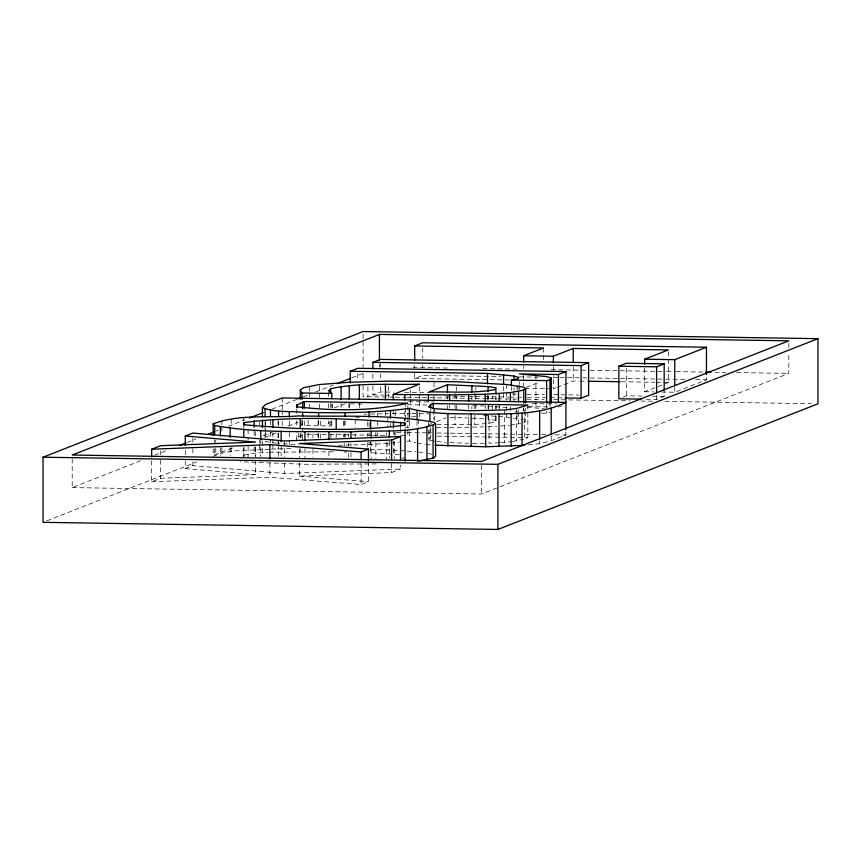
<?xml version="1.0" encoding="UTF-8"?>
<svg xmlns="http://www.w3.org/2000/svg" width="861" height="861" viewBox="0 0 861 861"><rect width="100%" height="100%" fill="white"/><g stroke="black" fill="none" stroke-linecap="round" stroke-linejoin="round"><path stroke-width="0.65" stroke-dasharray="4.3 3.23" d="M243.857 457.288L244.04 447.333M436.893 424.57C456.513 424.312 476.477 425.84 495.839 422.03L496.076 415.239M518.828 409.954L518.053 411.354L513.587 412.215M434.601 441.295L428.52 439.465L430.78 437.162L430.78 425.442M331.808 420.803L331.808 426.012L328.644 423.375L330.721 421.266L333.315 420.728M523.757 422.654L525.662 421.126L525.662 412.01M213.173 456.427C230.608 448.366 251.347 451.013 270.16 449.151M302.695 434.783L296.797 437.668L296.797 439.368L296.797 432.459M72.195 458.956L72.195 487.606L140.881 460.635M154.625 455.243L168.358 449.851M187.095 442.489L195.834 439.056M215.82 431.21L218.317 430.231M228.305 426.313L244.546 419.931M272.022 409.147L297.002 399.343M303.244 396.889L308.238 394.93M315.739 391.981L333.218 385.115M351.955 377.764L363.191 373.351M46.795 520.862L196.814 461.959M214.324 455.082L233.073 447.72M263.079 435.935L271.828 432.502M288.08 426.12L298.078 422.191M334.337 407.963L345.584 403.54M151.676 460.947L151.676 481.794L160.63 478.275L255.588 474.648L255.588 461.614M185.266 460.786L185.266 468.599L192.853 465.618L284.571 473.518L400.559 469.062L400.559 465.155M276.241 432.879L265.511 437.087L265.511 430.575M372.91 385.803L372.91 394.919L380.454 391.959L393.886 392.164M414.701 373.297L414.701 378.506L422.74 375.353L500.725 376.58M405.682 422.127L409.427 420.652M429.101 424.516L431.544 423.558M436.441 421.632L446.224 417.789M526.157 387.353L539.793 381.993M555.872 387.816L553.386 388.785L553.386 375.762M557.11 387.332L573.232 380.992L578.581 381.079M151.676 481.794L269.891 477.242L361.114 484.56L368.465 481.665L368.465 463.433M299.337 463.067L299.337 476.101L391.604 472.581L400.559 469.062M558.412 407.092L561.641 405.822M623.16 397.082L626.399 395.812L642.026 396.06M527.847 405.068L527.847 437.636L524.704 438.873L524.704 406.306M644.674 368.325L644.674 391.766L668.308 382.488L668.308 349.921M528.342 444.922L539.664 443.641L551.201 440.757L565.914 434.977L565.914 431.07M646.191 399.203L656.609 399.364L664.165 396.404L664.165 391.195M661.689 392.035L674.766 392.239L706.45 379.798L706.45 375.891M72.195 487.606L481.568 494.031L788.805 373.394L788.805 352.547M541.397 413.119L546.617 413.205L549.985 412.268M512.467 441.542L523.52 439.185M510.358 425.173L520.614 423.472M402.173 458.213L404.713 457.729M244.04 455.146L254.167 453.23L267.685 452.283M500.682 442.705L511.154 441.704M390.496 443.146L399.3 442.123M406.844 441.252L409.362 440.961L415.766 442.791M500.499 426.001L509.12 425.28M338.481 445.255L369.078 444.588L389.15 443.232M355.55 417.854L359.338 417.607M487.8 426.679L496.722 426.227M268.987 452.219L333.53 451.821M499.391 442.769L489.07 443.264L489.07 415.917M364.128 414.259L366.657 414.163M376.332 463.885L304.945 464.262L240.058 461.754M271.473 449.098L293.214 448.592M472.452 427.174L483.968 426.852M370.478 414.066L388.419 413.7M449.668 427.519L468.621 427.282L468.621 415.562M392.304 413.678L410.449 413.592M411.58 416.756L419.425 416.735L419.425 410.223M472.517 443.297L486.519 443.275M436.387 427.508L447.01 427.508M411.762 413.603L428.789 413.764M404.842 427.228L408.771 427.282M412.989 367.496L449.227 368.067M482.784 368.594L519.022 369.165M551.234 369.67L588.816 370.252M590.162 370.273L665.327 371.457M666.662 371.478L674.723 371.608M676.057 371.618L704.244 372.07M714.985 372.232L725.726 372.404M736.456 372.565L788.805 373.394M519.549 376.87L538.373 377.161M553.171 377.398L558.541 377.484M559.887 377.505L581.401 377.839M582.746 377.861L684.936 379.464M695.688 379.636L706.45 379.798M414.701 378.506L509.97 380.002M579.927 381.1L586.621 381.208M621.438 381.757L654.92 382.273M656.254 382.295L668.308 382.488M524.973 388.343L544.346 388.645M545.637 388.666L549.512 388.731M644.674 391.766L653.833 391.906M404.638 392.336L428.81 392.713M512.08 394.026L518.796 394.123M526.857 394.252L544.313 394.521M553.709 394.672L579.227 395.07M652.444 396.221L664.165 396.404M372.91 394.919L383.662 395.091M384.996 395.113L391.712 395.21M445.438 396.06L466.931 396.394M468.266 396.415L483.043 396.641M484.388 396.663L508.56 397.05M509.906 397.072L521.992 397.255M527.362 397.341L548.855 397.674M550.201 397.696L563.632 397.911M393.951 397.147L363.084 396.673L363.084 386.04M395.285 397.169L406.026 397.341M407.361 397.362L518.731 399.106M526.781 399.235L544.227 399.504M553.623 399.655L630.101 400.849M640.832 401.022L654.252 401.237M664.983 401.398L811.245 403.691M408.824 401.656L434.342 402.065M532.378 403.594L556.561 403.981M350.233 403.82L363.557 404.035M407.533 404.724L427.519 405.036M472.829 405.746L487.487 405.972L508.765 407.931M528.428 406.618L547.983 406.919M300.317 422.643L301.91 425.538L331.808 426.012M396.501 432.33L405.908 432.47M407.253 432.491L427.422 432.814M428.767 432.835L431.458 432.879M436.839 432.954L448.936 433.148M450.281 433.169L471.796 433.503M473.141 433.524L486.583 433.74M487.929 433.761L540.364 434.579M541.709 434.601L545.745 434.665M555.151 434.816L565.914 434.977M307.022 434.181L371.554 435.192M372.899 435.214L387.687 435.44M401.129 435.655L407.856 435.752L407.856 429.241M437.334 436.215L486.583 436.99M487.918 437.011L527.847 437.636M344.131 452.036L346.779 452.1M450.023 417.391L469.31 418.015M449.916 442.651L468.632 443.254M370.23 449.27L391.777 450.131M278.577 433.105L278.577 443.533L298.638 444.674M483.559 415.422L506.548 417.047L523.434 419.684M399.429 454.597L370.596 452.682L370.596 442.253M393.079 450.195L404.767 450.852M471.882 418.091L484.356 418.898M526.986 407.059L545.261 408.975M299.337 476.101L368.465 481.665M407.231 451.067L415.885 451.81M185.266 468.599L255.588 474.648M437.14 441.532L446.03 442.371M265.048 441.456L277.425 443.393M417.047 443.157L424.764 444.168M426.044 444.341L429.908 444.846L429.908 425.302M418.349 452.025L424.527 452.864M496.076 420.448L488.09 419.146L488.09 415.239M428.229 453.37L431.684 454.253M788.805 343.431L788.805 347.338M674.766 387.03L674.766 392.239M656.609 395.457L656.609 399.364M626.399 368.454L626.399 395.812M573.232 366.668L573.232 380.992M553.386 366.646L553.386 370.553M551.201 435.548L551.201 440.757M549.985 403.152L549.985 407.059M546.595 403.938L546.617 413.205M543.517 347.962L543.517 360.996M539.664 441.036L539.664 443.641M535.929 376.494L535.929 399.935M535.929 401.237L535.929 407.748M525.662 408.103L525.662 410.708M523.757 408.329L523.757 410.934M523.671 366.173L523.671 368.788M523.671 375.299L523.671 385.717M523.434 407.963L523.434 410.568M519.312 381.724L519.312 384.329M519.312 385.631L519.312 389.538M518.516 412.301L518.516 424.021M518.053 385.297L518.053 389.204M517.063 385.76L517.063 389.667M517.063 413.119L517.063 418.328M516.428 408.491L516.428 441.058M513.995 387.762L513.995 390.367M513.995 391.669L513.995 400.785M511.348 386.6L511.348 390.507M510.358 406.941L510.358 412.15M506.548 384.48L506.548 400.107M506.548 406.618L506.548 411.827M506.548 413.129L506.548 417.047M504.546 409.954L504.546 442.522M503.545 386.428L503.545 391.637M503.545 392.939L503.545 399.461M499.262 405.262L499.262 409.169M496.076 390.496L496.076 399.612M496.076 406.123L496.076 408.727M495.839 389.463L495.839 399.881M495.839 406.392L495.839 409.007M495.839 415.519L495.839 422.03M492.578 396.372L492.578 398.977M492.578 405.488L492.578 409.395M488.424 396.103L488.424 398.708M488.424 405.219L488.424 409.126M488.424 415.648L488.424 423.461M488.09 395.694L488.09 399.601M488.09 406.112L488.09 408.717M487.487 395.554L487.487 399.461M485.249 405.972L485.249 408.577M481.568 465.37L481.568 494.031M475.832 387.644L475.832 390.248M475.832 395.457L475.832 399.364M475.832 405.875L475.832 408.48M474.831 393.09L474.831 399.601M474.831 406.112L474.831 408.717M474.831 415.228L474.831 424.355M471.882 395.952L471.882 399.859M471.882 406.37L471.882 408.975M468.621 405.144L468.621 409.05M456.308 386.944L456.308 390.851M456.308 396.06L456.308 398.665M456.308 405.176L456.308 409.083M455.06 393.445L455.06 398.654M455.06 405.165L455.06 409.072M455.06 415.583L455.06 424.699M449.668 405.37L449.668 407.974M447.451 396.469L447.451 399.073M447.451 405.585L447.451 412.107M434.601 408.738L434.601 420.459M434.03 382.553L434.03 387.762M434.03 395.576L434.03 402.098M433.341 410.105L433.341 419.221M430.78 407.199L430.78 411.117M428.52 422.525L428.52 439.465M422.74 347.995L422.74 358.424M422.74 364.935L422.74 367.539M419.425 386.772L419.425 408.921M418.349 419.458L418.349 427.271M417.047 421.018L417.047 427.53M414.701 365.484L414.701 368.088M410.449 390.151L410.449 392.756M410.449 394.058L410.449 397.965M410.449 399.267L410.449 407.081M409.362 421.416L409.362 426.625M409.362 431.835L409.362 440.961M407.856 405.8L407.856 416.218M407.856 417.52L407.856 427.939M405.596 404.078L405.596 406.683M405.596 407.985L405.596 421.018M404.842 411.601L404.842 420.717M404.767 418.295L404.767 420.9M400.613 427.379L400.613 435.192M395.188 411.666L395.188 416.875M395.188 432.502L395.188 435.106M394.542 432.33L394.542 434.934M394.542 441.445L394.542 458.386M393.488 430.489L393.488 434.407M393.488 440.918L393.488 453.941M393.186 410.105L393.186 416.616M391.604 463.466L391.604 472.581M390.496 423.612L390.496 426.217M389.355 441.262L389.355 458.203M388.419 386.341L388.419 398.062M387.88 417.348L387.88 426.464M387.88 442.091L387.88 449.905M386.266 433.029L386.266 435.634M386.266 442.145L386.266 459.085M385.448 411.612L385.448 415.519M380.454 363.299L380.454 367.206M380.454 373.717L380.454 380.228M380.454 386.75L380.454 391.959M379.432 364.364L379.432 366.969M377.516 413.463L377.516 416.067M377.516 421.277L377.516 426.486M377.516 433.008L377.516 435.612M375.859 432.244L375.859 436.15M375.859 442.662L375.859 458.3M372.91 374.083L372.91 379.292M371.113 441.93L371.113 458.87M369.078 422.439L369.078 427.648M369.078 432.857L369.078 435.462M369.078 441.984L369.078 444.588M367.916 386.761L367.916 397.179M367.712 421.825L367.712 427.034M367.712 433.557L367.712 436.161M367.712 442.672L367.712 447.881M363.084 334.197L363.084 367.421M363.084 374.072L363.084 379.389M361.114 463.713L361.114 484.56M359.338 403.282L359.338 408.491M357.778 373.502L357.778 380.024M355.227 419.705L355.227 427.53M355.227 434.041L355.227 436.645M350.965 443.598L350.965 446.202M350.965 452.725L350.965 457.934M349.232 403.938L349.232 407.845M348.963 403.131L348.963 408.34M348.662 434.03L348.662 436.635M348.662 443.146L348.662 445.75M348.662 453.564L348.662 457.471M345.11 420.523L345.11 427.034M345.11 433.546L345.11 437.453M344.239 421.33L344.239 427.842M344.239 434.353L344.239 436.957M344.239 443.469L344.239 446.073M343.324 421.169L343.324 427.68M343.324 434.192L343.324 436.807M341.096 403.465L341.096 407.371M336.199 433.6L336.199 437.506M332.464 404.143L332.464 408.049M331.808 403.863L331.808 407.77M330.925 421.094L330.925 427.605M330.925 434.116L330.925 438.023M330.721 403.034L330.721 408.243M328.913 451.476L328.913 457.998M328.644 392.121L328.644 397.33M328.644 403.841L328.644 407.748M328.644 420.771L328.644 423.375M320.335 421.083L320.335 427.594M320.335 434.116L320.335 438.023M319.377 385.846L319.377 397.567M319.377 404.078L319.377 407.985M318.581 420.459L318.581 426.981M318.581 433.492L318.581 437.399M318.075 420.76L318.075 427.271M318.075 433.793L318.075 437.7M312.952 433.772L312.952 437.679M312.952 449.399L312.952 457.213M309.68 387.31L309.68 391.217M309.68 392.519L309.68 397.728M309.68 404.24L309.68 410.751M308.109 420.222L308.109 426.744M308.109 433.255L308.109 438.464M304.945 448.635L304.945 457.751M304.342 421.104L304.342 426.313M302.695 420.448L302.641 439.637M301.91 420.329L301.91 425.538M301.016 433.804L301.016 439.013M300.241 433.331L300.241 438.55M300.241 448.968L300.241 451.573M299.337 448.742L299.337 457.858M298.272 432.868L298.272 439.379M296.797 409.007L296.797 414.216M296.797 420.728L296.797 426.335M289.307 420.835L289.307 426.044M289.307 432.556L289.307 439.078M289.307 440.38L289.307 444.287M284.571 440.95L284.571 456.588M284.571 463.1L284.571 473.518M282.214 397.965L282.214 409.696M282.214 410.998L282.214 414.905M282.214 421.416L282.214 426.625M281.149 445.524L281.149 455.943M278.577 421.384L278.577 426.593M278.307 432.922L278.307 443.34M278.307 444.642L278.307 456.362M278.038 420.211L278.038 426.722M278.038 433.234L278.038 448.861M272.905 432.491L272.905 437.711M272.905 439.013L272.905 442.92M272.905 444.222L272.905 452.036M270.472 420.437L270.472 425.646M270.472 432.157L270.472 442.576M269.891 462.917L269.891 477.242M265.511 421.459L265.511 429.273M265.048 421.912L265.048 424.516M265.048 425.818L265.048 437.549M262.465 440.821L262.465 452.542M260.754 439.584L260.754 456.513M259.656 422.17L259.656 424.774M259.656 440.412L259.656 443.017M259.656 444.319L259.656 449.528M255.588 447.289L255.588 456.405M255.276 431.641L255.276 436.85M255.276 447.268L255.276 456.395M254.167 431.081L254.167 437.592M254.167 446.708L254.167 453.23M248.108 429.542L248.108 439.96M248.108 446.472L248.108 456.89M243.814 417.897L243.814 420.502M243.814 425.711L243.857 428.627M243.771 447.752L243.771 456.868M231.222 419.059L231.222 425.571M231.222 447.72L231.222 451.627M230.178 447.881L230.178 455.695M221.88 420.459L221.88 425.668M221.88 426.97L221.88 433.481M221.88 447.817L221.88 453.026M220.362 447.828L220.362 455.641M215.788 440.326L215.788 442.931M215.788 448.14L215.788 454.662M214.69 439.831L214.69 442.436M214.69 448.947L214.69 455.458M213.173 448.613L213.173 455.125M192.853 438.271L192.853 442.177M192.853 448.689L192.853 455.2M192.853 461.711L192.853 465.618M185.266 450.368L185.266 455.577M160.63 450.916L160.63 454.823M160.63 460.032L160.63 478.275"/><path stroke-width="1.29" d="M404.864 423.063L404.713 425.162C351.643 432.222 297.023 429.284 243.857 424.721L244.04 422.579C297.12 415.659 351.697 418.543 404.864 423.063L404.864 425.668M511.348 385.297L511.348 380.088L546.617 380.637L549.985 379.712L551.277 378.087L546.595 376.58L519.312 373.911L558.412 374.524L565.957 371.565L565.914 429.768M430.78 404.595L428.52 406.898L434.601 408.738L469.977 410.74L504.546 409.954L516.428 408.491L527.847 405.068L433.341 403.594L430.78 404.595L430.78 407.199M393.186 399.676L393.186 394.467L419.425 384.167C389.925 385.093 359.769 382.295 330.721 388.709L328.644 390.819L331.808 393.445L331.808 398.654M262.422 407.597L265.511 404.53L282.214 397.965L565.914 402.421C541.009 414.571 512.693 413.7 485.669 414.227C460.258 413.323 434.095 415.217 409.362 408.394C374.008 413.151 338.233 413.162 302.641 412.279C289.328 411.02 275.025 412.634 262.422 407.597L262.422 416.713M393.186 394.467L449.668 394.951L485.249 394.252L510.358 392.605L523.757 390.087L525.662 388.569L523.434 387.116L506.548 384.48L456.308 381.735L388.419 381.132L348.963 382.284L319.377 384.544L303.384 387.698L300.317 390.076L300.317 399.192M213.173 423.87L214.69 425.495C259.462 433.793 305.612 430.898 350.965 431.878C378.872 429.704 409.179 434.03 435.601 423.881L433.976 422.277C389.376 414.098 343.442 416.875 298.272 415.938C270.214 418.145 239.756 413.721 213.173 423.87L213.173 435.591M418.747 461.098L433.083 458.17L435.601 456.438L435.601 423.881M296.797 405.1L304.342 401.57L407.856 403.196C371.812 411.418 333.444 411.02 296.797 406.801L296.797 405.1L296.797 407.705M43.05 457.202L363.084 331.539L817.95 338.674L817.95 403.798L497.916 529.461L43.05 522.326L43.05 457.202L497.916 464.327L817.95 338.674M379.432 334.412L72.195 455.038L481.568 461.464L788.805 340.827L379.432 334.412L379.432 360.458M151.676 457.04L151.676 449.227L160.63 445.707L255.588 442.08L185.266 436.032L185.266 445.148M185.266 436.032L192.853 433.061L284.571 440.95L400.559 436.505L400.559 459.946M350.233 382.984L350.233 371.263L357.778 368.293L565.957 371.565M372.91 368.863L372.91 362.352L380.454 359.392L588.633 362.653L588.633 395.221L581.089 398.18L564.967 397.933M414.701 360.275L414.701 345.95L422.74 342.786L706.45 347.231L706.45 374.589M179.605 445.438L185.847 442.984M208.33 434.159L214.572 431.705M249.539 417.972L263.283 412.58M298.25 398.847L300.747 397.868M336.963 383.651L350.707 378.248M447.451 384.749L429.101 391.949C451.304 391.561 473.894 393.649 495.839 389.463L496.076 387.891L488.09 386.578L447.451 384.749L447.451 392.562M523.671 362.266L523.671 355.754L543.517 347.962L414.701 345.95M523.671 355.754L553.386 356.217L573.232 348.436L668.308 349.921L644.674 359.198L644.674 364.407M151.676 449.227L269.891 444.685L361.114 451.993L368.465 449.108L368.465 460.829M368.465 449.108L299.337 443.533L391.604 440.025L400.559 436.505M372.91 362.352L581.089 365.624L588.633 362.653M640.982 399.127L618.855 398.772L618.855 366.216L626.399 363.245L664.165 363.837L664.165 389.893M618.855 366.216L656.609 366.808L664.165 363.837M644.674 359.198L674.766 359.672L706.45 347.231M511.348 380.088L518.053 378.786L518.828 377.398L513.995 376.031L487.487 373.405L350.233 371.263M435.053 445.18L485.669 446.794L524.575 445.341M705.589 372.081L710.96 372.167M587.955 381.229L620.103 381.735M300.317 390.076L301.91 392.971L331.808 393.445M674.766 359.672L674.766 385.728M656.609 366.808L656.609 392.853M581.089 365.624L581.089 398.18M573.232 348.436L573.232 362.761M558.412 374.524L558.412 401.872M553.386 356.217L553.386 362.739M551.277 378.087L551.277 402.84M551.201 408.189L551.201 434.245M549.985 379.712L549.985 403.152M546.617 380.637L546.617 402.787M539.664 411.074L539.664 439.734M525.662 388.569L525.662 402.894M523.757 390.087L523.757 403.109M522.057 413.065L522.057 445.621M518.516 391.464L518.516 401.883M513.995 376.031L513.995 379.938M511.133 413.7L511.133 446.267M510.358 392.605L510.358 401.732M503.545 374.707L503.545 383.823M499.262 393.542L499.262 401.355M499.003 414.087L499.003 446.655M497.916 464.327L497.916 529.461M488.09 386.578L488.09 391.787M487.487 373.405L487.487 383.834M485.669 414.227L485.669 446.794M485.249 394.252L485.249 402.065M471.882 385.534L471.882 392.046M471.128 414.119L471.128 446.676M468.621 394.725L468.621 401.237M449.668 394.951L449.668 400.161M447.935 413.452L447.935 446.02M433.341 403.594L433.341 408.803M433.083 425.614L433.083 458.17M429.908 412.279L429.908 421.395M428.412 394.93L428.412 401.441M426.927 427.282L426.927 459.849M417.574 428.713L417.574 461.281M417.047 410.589L417.047 419.716M409.362 408.394L409.362 418.812M405.057 429.897L405.057 461.162M404.842 394.672L404.842 399.881M400.613 422.17L400.613 426.077M393.488 421.373L393.488 427.885M391.604 440.025L391.604 459.559M390.496 410.579L390.496 418.392M389.355 430.844L389.355 437.356M385.448 384.254L385.448 399.891M371.113 431.512L371.113 438.023M370.596 420.114L370.596 429.23M369.078 412.021L369.078 417.23M361.114 451.993L361.114 459.806M359.338 385.039L359.338 399.375M350.965 431.878L350.965 438.389M349.232 385.696L349.232 398.718M345.11 412.71L345.11 416.616M341.096 386.524L341.096 399.547M336.199 419.275L336.199 429.693M330.721 388.709L330.721 392.616M328.913 431.942L328.913 439.756M318.581 412.645L318.581 416.552M304.945 431.705L304.945 440.821M304.342 401.57L304.342 408.082M302.695 402.216L302.695 408.727M302.641 412.279L302.641 416.186M301.91 392.971L301.91 399.493M300.241 419.006L300.241 428.121M289.307 411.719L289.307 416.928M281.149 431.189L281.149 441.618M278.577 410.966L278.577 416.175M272.905 419.468L272.905 427.282M270.472 410.019L270.472 416.53M269.891 444.685L269.891 459.01M265.048 408.889L265.048 416.702M262.465 419.974L262.465 427.788M260.754 430.457L260.754 439.584M254.167 420.663L254.167 427.174M244.04 422.579L244.04 425.183M243.771 429.51L243.771 437.323M230.178 428.337L230.178 437.463M220.362 426.991L220.362 436.107M214.69 425.495L214.69 434.611"/></g></svg>
